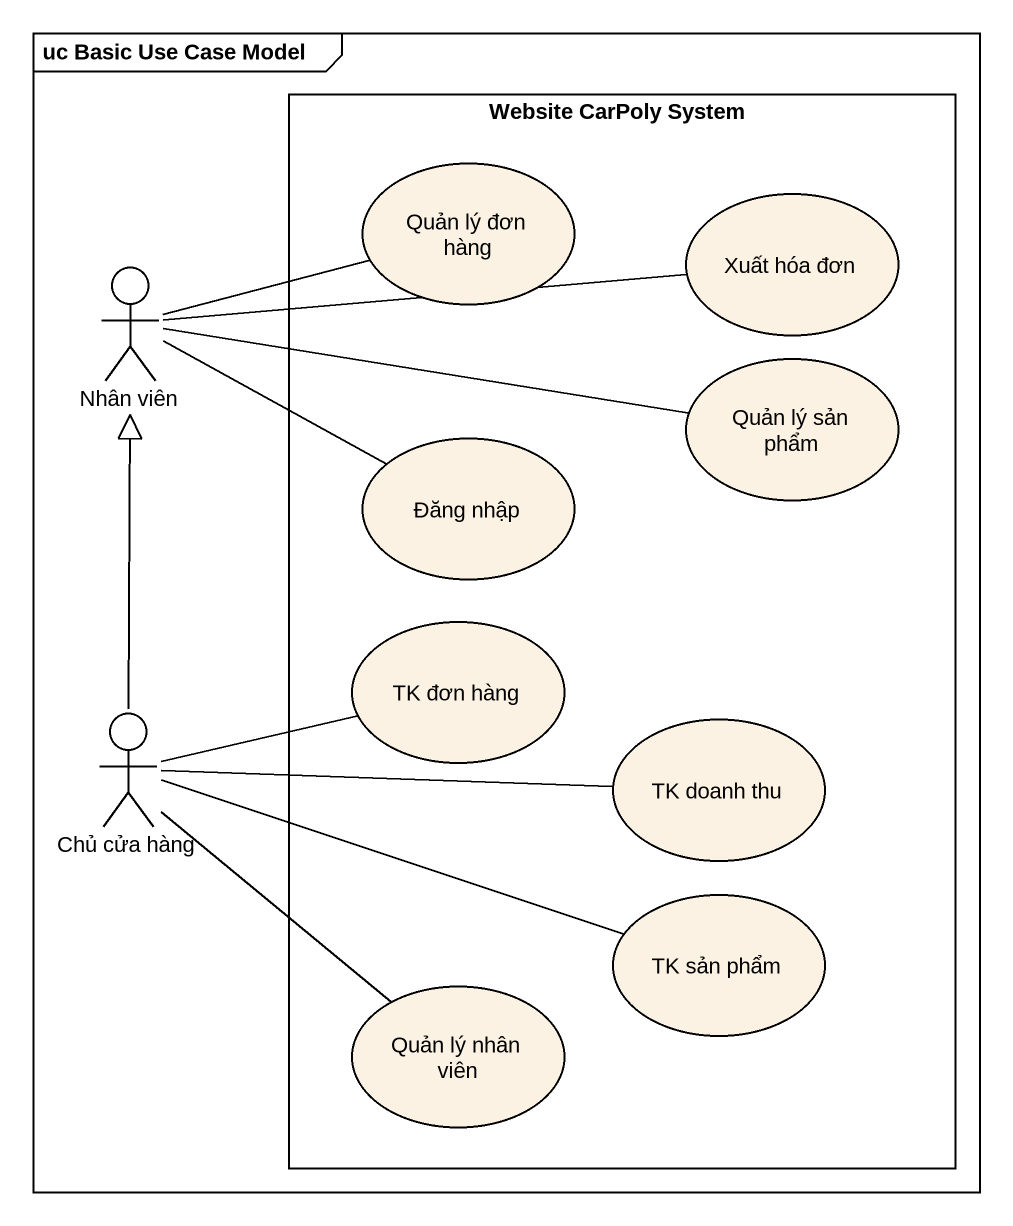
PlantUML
@startuml
mainframe uc Basic Use Case Model
rectangle "Website CarPoly System" as Website_CarPoly_System {
  usecase "Quản lý đơn hàng" as Quản_lý_đơn_hàng
  usecase "Xuất hóa đơn" as Xuất_hóa_đơn
  usecase "Quản lý sản phẩm" as Quản_lý_sản_phẩm
  usecase "Đăng nhập" as Đăng_nhập
  usecase "TK đơn hàng" as TK_đơn_hàng
  usecase "TK doanh thu" as TK_doanh_thu
  usecase "TK sản phẩm" as TK_sản_phẩm
  usecase "Quản lý nhân viên" as Quản_lý_nhân_viên
}
actor "Nhân viên" as Nhân_viên
actor "Chủ cửa hàng" as Chủ_cửa_hàng
Nhân_viên -right- Quản_lý_đơn_hàng
Nhân_viên -right- Xuất_hóa_đơn
Nhân_viên -right- Quản_lý_sản_phẩm
Nhân_viên -right- Đăng_nhập
Chủ_cửa_hàng -up-|> Nhân_viên
Chủ_cửa_hàng -right- TK_đơn_hàng
Chủ_cửa_hàng -right- TK_doanh_thu
Chủ_cửa_hàng -right- TK_sản_phẩm
Chủ_cửa_hàng -- Quản_lý_nhân_viên
@enduml
